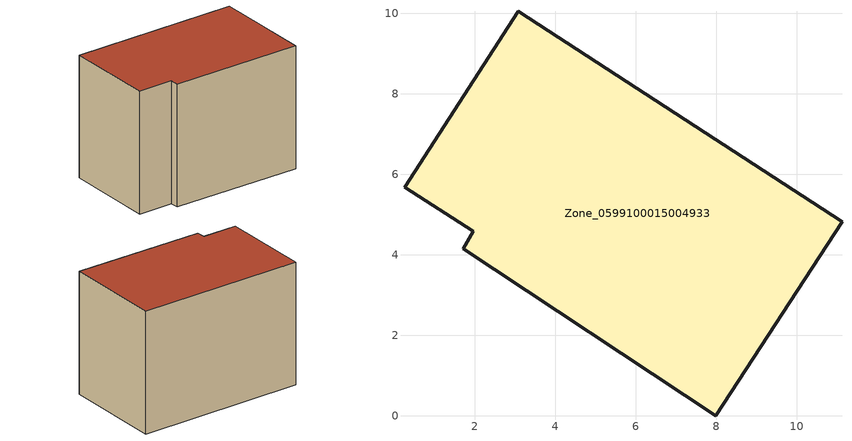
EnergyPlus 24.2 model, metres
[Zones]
Zone_0599100015004933
 floor ground (C_G): 0.25,5.67 3.08,10.04 11.12,4.82 7.98,0 1.71,4.15 1.96,4.58 z0.88
 wall outside (C_F): 11.12,4.82 3.08,10.04 0.25,5.67 1.96,4.58 1.71,4.15 7.98,0 11.12,4.82 z0.88:7.93
 roof outside (C_R): 3.08,10.04 0.25,5.67 1.96,4.58 1.71,4.15 7.98,0 11.12,4.82 z7.93
[BUILDING]
Pand.0599100015004933: North Axis=0; Terrain=City; Loads Convergence Tolerance Value=0.04; Temperature Convergence Tolerance Value=0.4; Solar Distribution=FullExterior; Maximum Number of Warmup Days=25; Minimum Number of Warmup Days=1
[Site:Location]
Rotterdam.The.Hague.AP_ZH_NLD Design_Conditions: Latitude=51.96; Longitude=4.45; Time Zone=1; Elevation=-4.5
[SITE:GROUNDTEMPERATURE:BUILDINGSURFACE]
18, 18, 18, 18, 18, 18, 18, 18, 18, 18, 18, 18
[MATERIAL] Thermal Absorptance=0.9; Solar Absorptance=0.7; Visible Absorptance=0.7
Name | Roughness | Thickness | Conductivity | Density | Specific Heat
G.TI.1965-1974 | MediumSmooth | 0.15 | 0.882353 | 540 | 1210
F.TI.1965-1974 | Rough | 0.3 | 0.697674 | 1920 | 840
R.TI.1965-1974 | MediumRough | 0.2 | 0.232558 | 1500 | 1000
[CONSTRUCTION]
C_G: G.TI.1965-1974
C_F: F.TI.1965-1974
C_R: R.TI.1965-1974
[ZONE]
Zone_0599100015004933: Type=1; Multiplier=1; Ceiling Height=Autocalculate; Volume=Autocalculate; Floor Area=autocalculate; Part of Total Floor Area=Yes
[ZONEINFILTRATION:DESIGNFLOWRATE]
Infil_Zone_0599100015004933: Zone or ZoneList or Space or SpaceList=Zone_0599100015004933; Schedule=AlwaysOn; Design Flow Rate Calculation Method=Flow/Area; Flow Rate per Floor Area=0.003; Constant Term Coefficient=1; Temperature Term Coefficient=0; Velocity Term Coefficient=0; Velocity Squared Term Coefficient=0
[HVACTEMPLATE:ZONE:IDEALLOADSAIRSYSTEM]
Zone_0599100015004933: Maximum Heating Supply Air Temperature=50; Minimum Cooling Supply Air Temperature=13; Maximum Heating Supply Air Humidity Ratio=0.0156; Minimum Cooling Supply Air Humidity Ratio=0.0077; Heating Limit=NoLimit; Cooling Limit=NoLimit; Dehumidification Control Type=ConstantSensibleHeatRatio; Cooling Sensible Heat Ratio=0.7; Dehumidification Setpoint=60; Humidification Control Type=None; Humidification Setpoint=30; Outdoor Air Method=None; Outdoor Air Flow Rate per Person=0.00944; Outdoor Air Flow Rate per Zone Floor Area=0; Outdoor Air Flow Rate per Zone=0; Demand Controlled Ventilation Type=None; Outdoor Air Economizer Type=NoEconomizer; Heat Recovery Type=None; Sensible Heat Recovery Effectiveness=0.7; Latent Heat Recovery Effectiveness=0.65
[ZONECONTROL:THERMOSTAT]
ThermostatControl_Zone_0599100015004933: Zone or ZoneList=Zone_0599100015004933; Control Type Schedule=DualSetpointControlType; Control 1=Thermostat_Zone_0599100015004933; Temperature Difference Between Cutout And Setpoint=0
[THERMOSTATSETPOINT:DUALSETPOINT]
Thermostat_Zone_0599100015004933: Heating Setpoint Temperature Schedule=HeatingSetpoint_Zone_0599100015004933; Cooling Setpoint Temperature Schedule=CoolingSetpoint_Zone_0599100015004933
[SCHEDULE:COMPACT]
HeatingSetpoint_Zone_0599100015004933: Through: 12/31, For: AllDays, Until: 24:00, 21
CoolingSetpoint_Zone_0599100015004933: Through: 12/31, For: AllDays, Until: 24:00, 24
DualSetpointControlType: Through: 12/31, For: AllDays, Until: 24:00, 4
AlwaysOn: Through: 12/31, For: AllDays, Until: 24:00, 1
